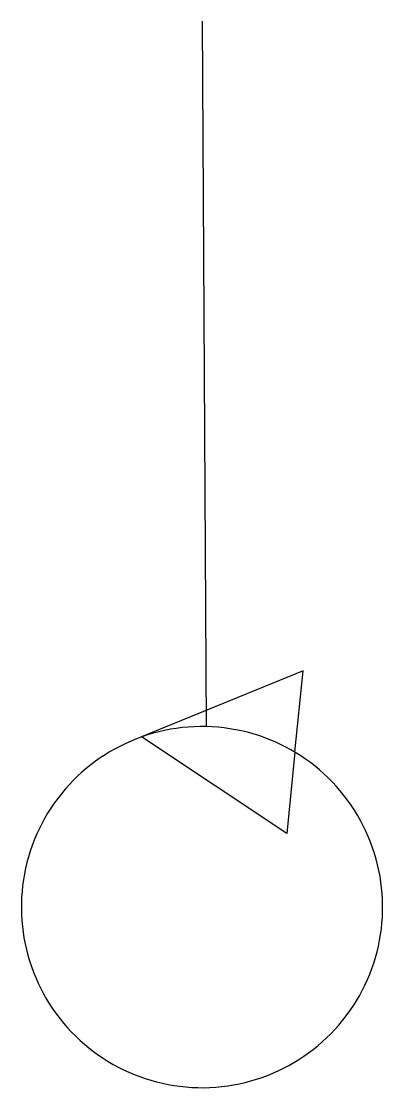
# Model space of a CAD drawing. Header units: millimetres. Extents: x -1.32 to 1.32, y -1.32 to 6.5.
import ezdxf

# ---------------------------------------------------------------- set-up
doc = ezdxf.new("R2010")
doc.units = ezdxf.units.MM

msp = doc.modelspace()

# ---------------------------------------------------------------- linework, layer by layer
for p, q in [((0.7413, 1.7335), (-0.4427, 1.2488)), ((0.6811, 1.1365), (0.7413, 1.7335)), ((0.621, 0.5395), (-0.4427, 1.2488)), ((0.6811, 1.1365), (0.621, 0.5395))]:
    msp.add_line(p, q)
at = {"color": 3}
msp.add_lwpolyline([(0, 6.5), (0.03, 1.3247, 1), (-0.03, -1.3247, 1), (0.03, 1.3247)], format="xyb", dxfattribs=at)

doc.saveas('drawing.dxf')
